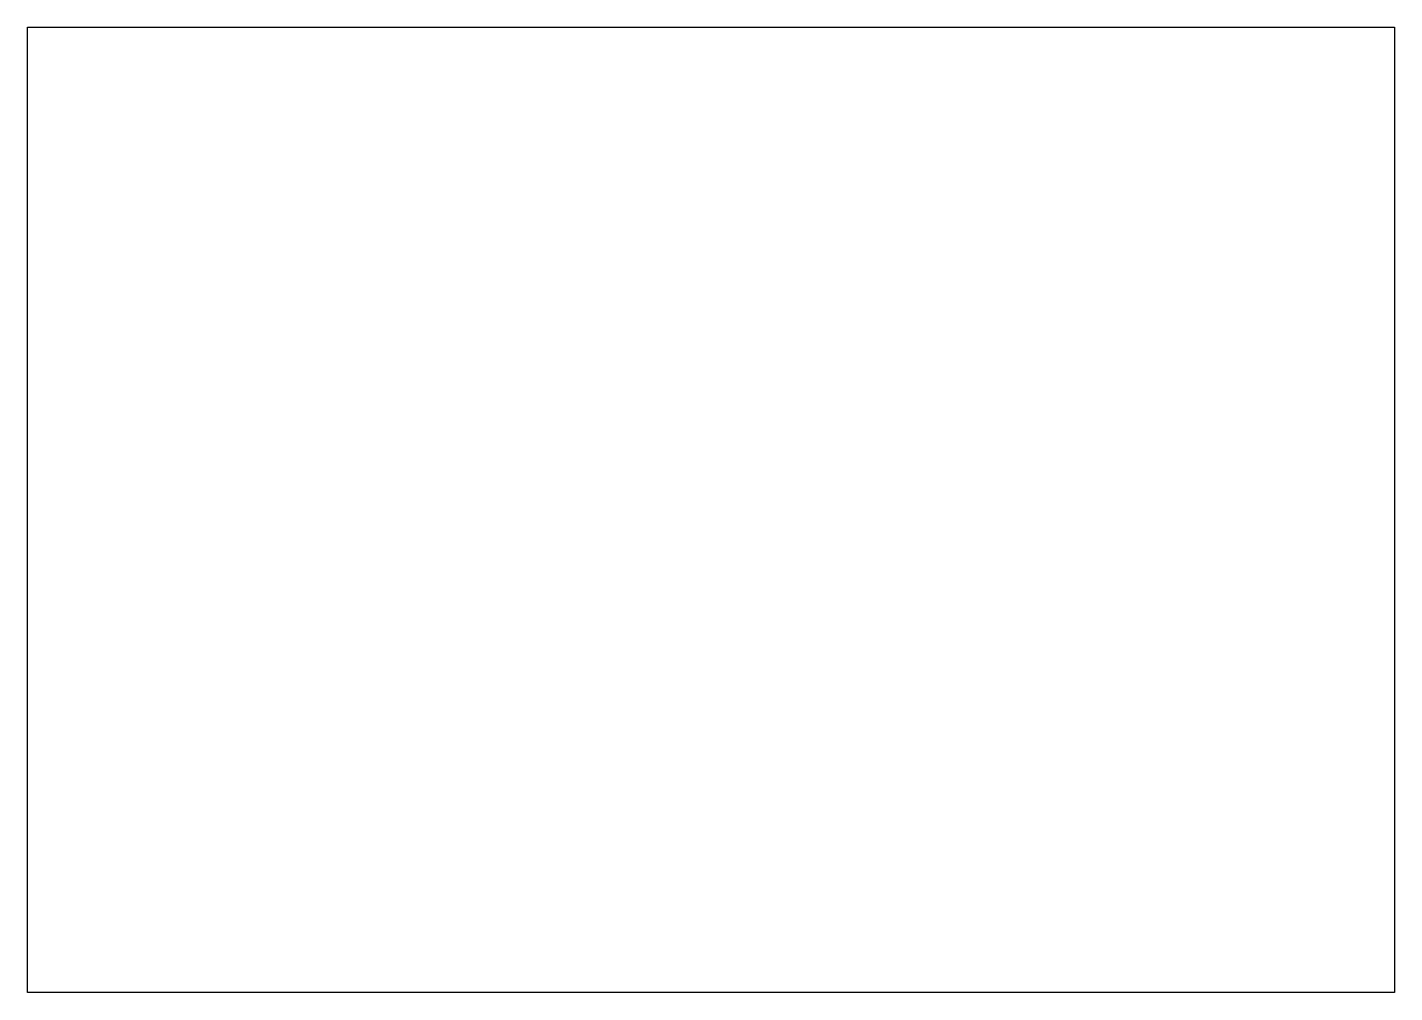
# Paper-space layout 'Layout2' of a CAD drawing. Header units: metres, sheet in millimetres. Extents: x -1 to 840, y 1 to 595.
import ezdxf

# ---------------------------------------------------------------- set-up
doc = ezdxf.new("R2010")
doc.units = ezdxf.units.M
doc.layers.add('PLOT', color=6, linetype='Continuous', plot=False)

psp = doc.layouts.new('Layout2')

# ---------------------------------------------------------------- linework, layer by layer
psp.add_lwpolyline([(-0.79, 595.44), (840.21, 595.44), (840.21, 1.44), (-0.79, 1.44)], close=True)

# ---------------------------------------------------------------- viewports
at = {"layer": 'PLOT', "view_target_point": (2878.2241, 1168.2993)}
psp.add_viewport(center=(419.71, 298.44), size=(841, 594), view_center_point=(164.9989, -52.0435), view_height=59.4, dxfattribs=at)

doc.saveas('drawing.dxf')
